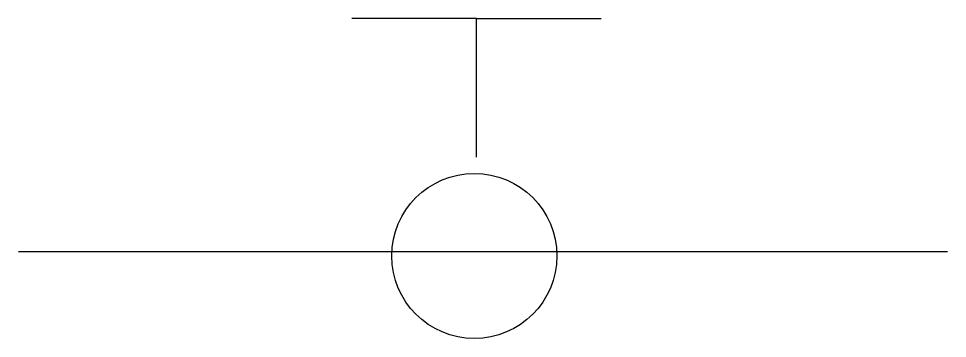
# Model space of a CAD drawing. Header units: metres. Extents: x 68110 to 68878, y -111762 to -111497.
import ezdxf

# ---------------------------------------------------------------- set-up
doc = ezdxf.new("R2010")
doc.units = ezdxf.units.M
doc.layers.add('DET1', color=1, linetype='Continuous')
doc.layers.add('G', color=3, linetype='Continuous')

msp = doc.modelspace()

# ---------------------------------------------------------------- linework, layer by layer
at = {"layer": 'DET1'}
for p, q in [((68488.18, -111496.96), (68385.07, -111496.96)), ((68488.18, -111611.8), (68488.18, -111496.96)), ((68488.18, -111496.96), (68591.29, -111496.96))]:
    msp.add_line(p, q, dxfattribs=at)
msp.add_circle((68486.44, -111693.41), 68.27, dxfattribs=at)
at = {"layer": 'G'}
msp.add_line((68877.66, -111689.91), (68109.51, -111689.91), dxfattribs=at)

doc.saveas('drawing.dxf')
